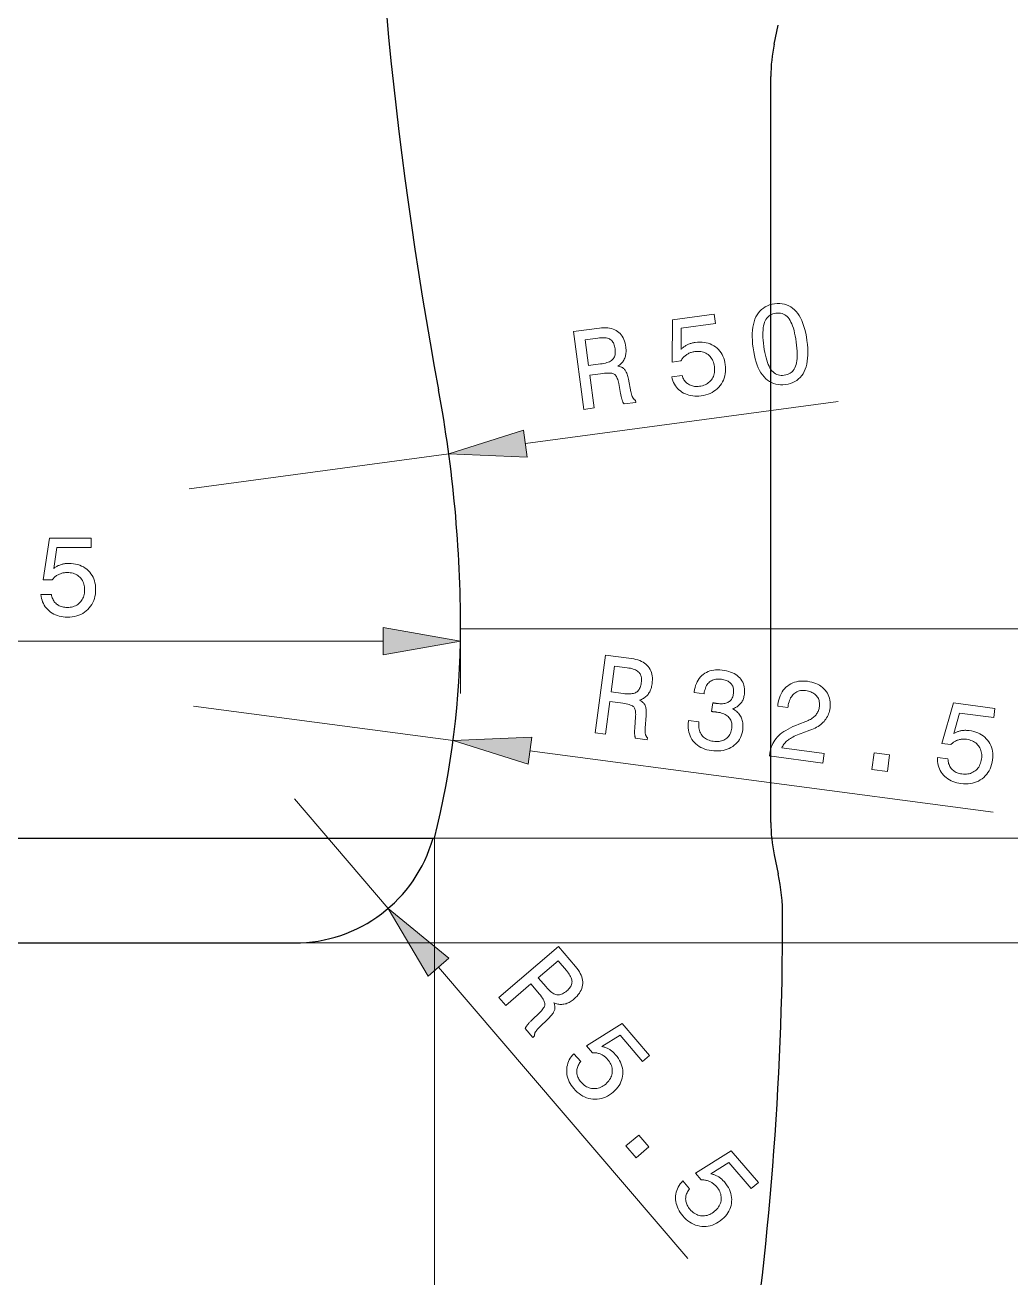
# Model space of a CAD drawing. Extents: x 0 to 297, y 0 to 543.
# Drawn here: x 159.46 to 197.11, y 118.04 to 165.89 of the extents above; entities that cross this region are included whole.
import ezdxf

# ---------------------------------------------------------------- set-up
doc = ezdxf.new("R2010")
doc.units = 0

msp = doc.modelspace()

# ---------------------------------------------------------------- linework, layer by layer
at = {"color": 7, "lineweight": 30, "ltscale": 0.01875}
for p, q in [((188.065, 165.16), (188.219, 165.895)), ((188.065, 134.204), (188.219, 133.47))]:
    msp.add_line(p, q, dxfattribs=at)
at = {"color": 7, "lineweight": 30}
for p, q in [((187.938, 135.432), (187.938, 163.932)), ((133.588, 134.832), (175.088, 134.832)), ((133.638, 134.832), (175.038, 134.832)), ((138.93, 130.832), (169.747, 130.832))]:
    msp.add_line(p, q, dxfattribs=at)
at = {"color": 7, "lineweight": 13, "ltscale": 0.301139}
msp.add_line((178.568, 149.906), (190.506, 151.515), dxfattribs=at)
at = {"color": 7, "lineweight": 13, "ltscale": 0.25}
for p, q in [((165.73, 148.175), (175.64, 149.511)), ((165.893, 139.878), (175.807, 138.565))]:
    msp.add_line(p, q, dxfattribs=at)
at = {"color": 7, "lineweight": 13, "ltscale": 0.061712}
msp.add_line((176.088, 142.832), (176.088, 140.364), dxfattribs=at)
at = {"color": 7, "lineweight": 13}
for p, q in [((176.088, 142.832), (209.872, 142.832)), ((176.088, 142.832), (209.872, 142.832)), ((135.543, 142.364), (173.134, 142.364)), ((175.038, 134.832), (209.872, 134.832)), ((175.038, 134.832), (220.505, 134.832)), ((175.038, 134.832), (220.505, 134.832)), ((175.088, 134.832), (175.088, 91.437)), ((169.747, 130.832), (220.505, 130.832))]:
    msp.add_line(p, q, dxfattribs=at)
at = {"color": 7, "lineweight": 13, "ltscale": 0.446069}
msp.add_line((178.736, 138.177), (196.424, 135.834), dxfattribs=at)
at = {"color": 7, "lineweight": 13, "ltscale": 0.1375}
msp.add_line((169.747, 136.332), (173.322, 132.153), dxfattribs=at)
at = {"color": 7, "lineweight": 13, "ltscale": 0.366084}
msp.add_line((175.243, 129.908), (184.763, 118.782), dxfattribs=at)
at = {"color": 7, "lineweight": 13}
for points in [[(187.26, 153.563), (187.243, 153.711), (187.232, 153.852), (187.227, 153.986), (187.228, 154.114), (187.236, 154.236), (187.25, 154.351), (187.27, 154.46), (187.297, 154.562), (187.329, 154.657), (187.368, 154.747), (187.413, 154.829), (187.464, 154.904), (187.521, 154.972), (187.583, 155.032), (187.652, 155.085), (187.726, 155.132), (187.806, 155.17), (187.892, 155.202), (187.984, 155.227), (188.082, 155.244), (188.182, 155.253), (188.277, 155.254), (188.369, 155.247), (188.457, 155.231), (188.541, 155.206), (188.621, 155.173), (188.697, 155.132), (188.77, 155.082), (188.838, 155.023), (188.903, 154.956), (188.963, 154.881), (189.019, 154.798), (189.071, 154.707), (189.119, 154.607), (189.163, 154.5), (189.202, 154.384), (189.237, 154.26), (189.268, 154.128), (189.295, 153.988), (189.318, 153.84), (189.335, 153.692), (189.346, 153.55), (189.351, 153.415), (189.35, 153.287), (189.343, 153.166), (189.329, 153.051), (189.309, 152.943), (189.283, 152.841), (189.251, 152.746), (189.212, 152.658), (189.168, 152.577), (189.117, 152.503), (189.061, 152.436), (188.998, 152.376), (188.93, 152.323), (188.855, 152.278), (188.775, 152.239), (188.688, 152.208), (188.595, 152.183), (188.497, 152.166), (188.398, 152.157), (188.303, 152.156), (188.212, 152.163), (188.124, 152.18), (188.04, 152.204), (187.96, 152.237), (187.884, 152.278), (187.811, 152.328), (187.743, 152.387), (187.677, 152.453), (187.616, 152.529), (187.56, 152.612), (187.507, 152.703), (187.459, 152.801), (187.415, 152.908), (187.376, 153.023), (187.34, 153.146), (187.309, 153.277), (187.282, 153.416)], [(184.152, 152.457), (184.549, 152.51), (184.564, 152.466), (184.58, 152.424), (184.599, 152.385), (184.62, 152.348), (184.643, 152.313), (184.668, 152.28), (184.696, 152.25), (184.725, 152.222), (184.757, 152.197), (184.791, 152.174), (184.827, 152.154), (184.864, 152.136), (184.903, 152.121), (184.943, 152.109), (184.984, 152.1), (185.027, 152.094), (185.071, 152.091), (185.116, 152.09), (185.163, 152.092), (185.211, 152.098), (185.269, 152.107), (185.325, 152.12), (185.378, 152.137), (185.427, 152.156), (185.474, 152.179), (185.519, 152.206), (185.56, 152.235), (185.598, 152.268), (185.634, 152.305), (185.667, 152.344), (185.697, 152.386), (185.722, 152.43), (185.744, 152.476), (185.761, 152.524), (185.775, 152.573), (185.785, 152.624), (185.791, 152.677), (185.792, 152.732), (185.79, 152.789), (185.784, 152.847), (185.775, 152.906), (185.761, 152.962), (185.745, 153.016), (185.726, 153.066), (185.703, 153.113), (185.677, 153.158), (185.647, 153.199), (185.615, 153.237), (185.579, 153.273), (185.54, 153.306), (185.498, 153.335), (185.454, 153.36), (185.408, 153.381), (185.361, 153.398), (185.311, 153.412), (185.259, 153.421), (185.206, 153.427), (185.15, 153.429), (185.092, 153.426), (185.033, 153.42), (184.998, 153.415), (184.965, 153.408), (184.932, 153.4), (184.9, 153.391), (184.869, 153.381), (184.839, 153.369), (184.809, 153.356), (184.781, 153.341), (184.753, 153.326), (184.726, 153.309), (184.699, 153.29), (184.674, 153.271), (184.649, 153.25), (184.626, 153.228), (184.603, 153.205), (184.581, 153.18), (184.56, 153.155), (184.541, 153.128), (184.522, 153.1), (184.503, 153.07), (184.163, 153.024), (184.185, 154.631), (185.772, 154.845), (185.82, 154.494), (184.518, 154.319), (184.507, 153.502), (184.526, 153.524), (184.546, 153.544), (184.567, 153.564), (184.589, 153.583), (184.612, 153.601), (184.636, 153.618), (184.66, 153.635), (184.686, 153.65), (184.712, 153.665), (184.739, 153.679), (184.767, 153.693), (184.796, 153.705), (184.825, 153.717), (184.855, 153.727), (184.886, 153.737), (184.917, 153.745), (184.949, 153.753), (184.982, 153.76), (185.015, 153.766), (185.049, 153.771), (185.139, 153.781), (185.227, 153.784), (185.311, 153.782), (185.393, 153.773), (185.471, 153.759), (185.547, 153.739), (185.62, 153.713), (185.69, 153.681), (185.758, 153.643), (185.822, 153.599), (185.883, 153.55), (185.938, 153.497), (185.989, 153.44), (186.034, 153.379), (186.074, 153.313), (186.109, 153.244), (186.139, 153.17), (186.163, 153.092), (186.183, 153.01), (186.197, 152.924), (186.207, 152.832), (186.21, 152.742), (186.206, 152.656), (186.197, 152.572), (186.18, 152.49), (186.158, 152.412), (186.129, 152.336), (186.094, 152.263), (186.052, 152.193), (186.004, 152.126), (185.95, 152.062), (185.893, 152.004), (185.83, 151.952), (185.764, 151.904), (185.693, 151.862), (185.618, 151.825), (185.538, 151.794), (185.454, 151.768), (185.366, 151.747), (185.273, 151.732), (185.19, 151.723), (185.11, 151.719), (185.031, 151.721), (184.955, 151.727), (184.881, 151.739), (184.809, 151.756), (184.74, 151.778), (184.672, 151.805), (184.607, 151.837), (184.544, 151.875), (184.485, 151.917), (184.43, 151.962), (184.379, 152.011), (184.333, 152.064), (184.292, 152.12), (184.255, 152.18), (184.222, 152.244), (184.195, 152.311), (184.171, 152.382)], [(187.669, 153.618), (187.687, 153.499), (187.707, 153.386), (187.729, 153.281), (187.753, 153.183), (187.779, 153.091), (187.807, 153.007), (187.837, 152.929), (187.87, 152.859), (187.904, 152.795), (187.941, 152.739), (187.98, 152.689), (188.022, 152.645), (188.066, 152.608), (188.113, 152.576), (188.163, 152.551), (188.215, 152.532), (188.27, 152.519), (188.327, 152.512), (188.387, 152.512), (188.45, 152.517), (188.512, 152.528), (188.57, 152.545), (188.624, 152.566), (188.673, 152.593), (188.718, 152.625), (188.759, 152.662), (188.796, 152.705), (188.828, 152.752), (188.857, 152.805), (188.881, 152.862), (188.901, 152.926), (188.917, 152.996), (188.929, 153.072), (188.937, 153.155), (188.942, 153.244), (188.942, 153.339), (188.939, 153.441), (188.932, 153.549), (188.921, 153.664), (188.906, 153.785), (188.889, 153.906), (188.869, 154.019), (188.847, 154.126), (188.823, 154.225), (188.797, 154.317), (188.769, 154.402), (188.739, 154.48), (188.707, 154.55), (188.673, 154.614), (188.637, 154.67), (188.599, 154.719), (188.557, 154.762), (188.514, 154.799), (188.467, 154.831), (188.418, 154.855), (188.366, 154.874), (188.311, 154.887), (188.253, 154.894), (188.193, 154.894), (188.13, 154.889), (188.068, 154.877), (188.01, 154.861), (187.957, 154.839), (187.907, 154.812), (187.862, 154.78), (187.821, 154.742), (187.784, 154.7), (187.751, 154.652), (187.723, 154.598), (187.698, 154.54), (187.678, 154.476), (187.661, 154.405), (187.649, 154.329), (187.64, 154.246), (187.635, 154.157), (187.634, 154.061), (187.637, 153.96), (187.644, 153.852), (187.655, 153.738)], [(180.796, 151.215), (180.396, 154.184), (181.388, 154.318), (181.474, 154.327), (181.557, 154.332), (181.635, 154.332), (181.71, 154.326), (181.782, 154.316), (181.85, 154.301), (181.914, 154.281), (181.975, 154.256), (182.032, 154.227), (182.086, 154.192), (182.136, 154.153), (182.181, 154.109), (182.223, 154.06), (182.261, 154.007), (182.294, 153.95), (182.324, 153.887), (182.349, 153.821), (182.37, 153.749), (182.388, 153.673), (182.401, 153.593), (182.406, 153.545), (182.41, 153.498), (182.411, 153.452), (182.41, 153.407), (182.406, 153.364), (182.401, 153.322), (182.393, 153.281), (182.383, 153.241), (182.371, 153.203), (182.357, 153.166), (182.341, 153.13), (182.322, 153.095), (182.302, 153.062), (182.279, 153.03), (182.254, 153), (182.227, 152.971), (182.198, 152.943), (182.167, 152.916), (182.134, 152.891), (182.099, 152.867), (182.132, 152.861), (182.163, 152.853), (182.193, 152.844), (182.221, 152.833), (182.247, 152.821), (182.272, 152.808), (182.295, 152.793), (182.316, 152.776), (182.336, 152.758), (182.354, 152.739), (182.371, 152.717), (182.387, 152.692), (182.403, 152.663), (182.418, 152.631), (182.432, 152.596), (182.446, 152.556), (182.46, 152.514), (182.472, 152.468), (182.484, 152.418), (182.496, 152.366), (182.592, 151.887), (182.599, 151.857), (182.605, 151.828), (182.612, 151.802), (182.619, 151.777), (182.626, 151.753), (182.633, 151.732), (182.64, 151.712), (182.648, 151.694), (182.655, 151.677), (182.663, 151.663), (182.671, 151.649), (182.68, 151.637), (182.689, 151.625), (182.699, 151.614), (182.709, 151.604), (182.72, 151.594), (182.732, 151.585), (182.744, 151.578), (182.757, 151.571), (182.77, 151.564), (182.781, 151.483), (182.332, 151.422), (182.325, 151.432), (182.318, 151.442), (182.311, 151.453), (182.304, 151.466), (182.297, 151.479), (182.29, 151.493), (182.284, 151.508), (182.277, 151.525), (182.271, 151.542), (182.264, 151.56), (182.258, 151.579), (182.251, 151.6), (182.245, 151.622), (182.239, 151.646), (182.232, 151.671), (182.226, 151.697), (182.219, 151.724), (182.213, 151.753), (182.206, 151.783), (182.2, 151.815), (182.127, 152.197), (182.116, 152.252), (182.103, 152.303), (182.089, 152.35), (182.073, 152.393), (182.057, 152.431), (182.039, 152.465), (182.02, 152.495), (182.001, 152.521), (181.979, 152.542), (181.957, 152.559), (181.931, 152.572), (181.9, 152.583), (181.862, 152.592), (181.818, 152.597), (181.769, 152.6), (181.713, 152.601), (181.652, 152.599), (181.584, 152.594), (181.511, 152.587), (181.431, 152.577), (181.024, 152.522), (181.193, 151.269)], [(181.326, 153.94), (180.842, 153.874), (180.975, 152.886), (181.433, 152.948), (181.5, 152.958), (181.563, 152.97), (181.622, 152.984), (181.675, 152.999), (181.725, 153.016), (181.77, 153.035), (181.81, 153.056), (181.846, 153.078), (181.877, 153.102), (181.904, 153.128), (181.927, 153.156), (181.946, 153.187), (181.963, 153.22), (181.976, 153.256), (181.987, 153.295), (181.994, 153.337), (181.998, 153.381), (181.998, 153.427), (181.996, 153.477), (181.99, 153.529), (181.982, 153.58), (181.971, 153.628), (181.959, 153.672), (181.943, 153.713), (181.926, 153.75), (181.906, 153.785), (181.884, 153.815), (181.859, 153.843), (181.833, 153.867), (181.804, 153.888), (181.772, 153.906), (181.736, 153.921), (181.697, 153.933), (181.655, 153.942), (181.609, 153.949), (181.559, 153.952), (181.506, 153.953), (181.45, 153.952), (181.39, 153.947)], [(178.498, 150.422), (175.64, 149.511), (178.638, 149.39)], [(160.064, 144.146), (160.464, 144.146), (160.473, 144.1), (160.483, 144.056), (160.497, 144.015), (160.513, 143.975), (160.531, 143.937), (160.552, 143.902), (160.575, 143.868), (160.6, 143.837), (160.629, 143.807), (160.659, 143.78), (160.692, 143.755), (160.726, 143.733), (160.763, 143.713), (160.801, 143.696), (160.84, 143.681), (160.882, 143.669), (160.925, 143.66), (160.97, 143.654), (161.017, 143.65), (161.065, 143.648), (161.124, 143.65), (161.181, 143.656), (161.235, 143.665), (161.287, 143.678), (161.337, 143.694), (161.384, 143.714), (161.429, 143.738), (161.472, 143.766), (161.512, 143.797), (161.55, 143.832), (161.585, 143.87), (161.616, 143.91), (161.643, 143.952), (161.667, 143.997), (161.688, 144.044), (161.704, 144.094), (161.717, 144.145), (161.726, 144.199), (161.732, 144.256), (161.733, 144.315), (161.732, 144.374), (161.726, 144.432), (161.717, 144.487), (161.704, 144.539), (161.688, 144.589), (161.668, 144.637), (161.645, 144.682), (161.617, 144.724), (161.586, 144.764), (161.552, 144.802), (161.515, 144.836), (161.475, 144.867), (161.432, 144.894), (161.387, 144.918), (161.34, 144.938), (161.29, 144.954), (161.237, 144.967), (161.182, 144.976), (161.125, 144.981), (161.065, 144.983), (161.03, 144.982), (160.996, 144.98), (160.963, 144.977), (160.93, 144.972), (160.898, 144.965), (160.866, 144.958), (160.835, 144.949), (160.805, 144.938), (160.775, 144.926), (160.746, 144.913), (160.717, 144.899), (160.689, 144.883), (160.662, 144.865), (160.636, 144.847), (160.61, 144.827), (160.586, 144.805), (160.562, 144.783), (160.538, 144.759), (160.516, 144.733), (160.494, 144.707), (160.15, 144.707), (160.386, 146.296), (161.988, 146.296), (161.988, 145.942), (160.675, 145.942), (160.555, 145.135), (160.577, 145.153), (160.599, 145.171), (160.623, 145.187), (160.647, 145.203), (160.672, 145.218), (160.698, 145.232), (160.724, 145.245), (160.752, 145.257), (160.78, 145.269), (160.809, 145.279), (160.838, 145.288), (160.869, 145.297), (160.899, 145.304), (160.93, 145.311), (160.962, 145.316), (160.994, 145.321), (161.027, 145.324), (161.06, 145.327), (161.094, 145.328), (161.128, 145.329), (161.219, 145.326), (161.306, 145.318), (161.389, 145.304), (161.469, 145.285), (161.545, 145.26), (161.617, 145.23), (161.686, 145.194), (161.752, 145.153), (161.813, 145.107), (161.871, 145.055), (161.925, 144.998), (161.973, 144.938), (162.015, 144.875), (162.052, 144.808), (162.083, 144.738), (162.108, 144.664), (162.128, 144.587), (162.142, 144.507), (162.15, 144.423), (162.153, 144.336), (162.15, 144.243), (162.141, 144.154), (162.126, 144.068), (162.105, 143.986), (162.078, 143.908), (162.045, 143.833), (162.007, 143.762), (161.962, 143.695), (161.911, 143.631), (161.855, 143.57), (161.793, 143.515), (161.728, 143.465), (161.659, 143.421), (161.587, 143.383), (161.511, 143.351), (161.432, 143.324), (161.349, 143.304), (161.262, 143.289), (161.172, 143.28), (161.078, 143.277), (160.994, 143.28), (160.914, 143.287), (160.836, 143.299), (160.762, 143.316), (160.69, 143.337), (160.621, 143.363), (160.555, 143.395), (160.492, 143.43), (160.432, 143.471), (160.375, 143.517), (160.321, 143.566), (160.273, 143.618), (160.229, 143.674), (160.191, 143.732), (160.157, 143.794), (160.129, 143.858), (160.105, 143.925), (160.086, 143.996), (160.072, 144.069)], [(173.134, 141.843), (176.088, 142.364), (173.134, 142.885)], [(181.229, 138.855), (181.623, 141.825), (182.615, 141.694), (182.701, 141.68), (182.781, 141.663), (182.857, 141.642), (182.928, 141.617), (182.995, 141.588), (183.056, 141.556), (183.113, 141.52), (183.165, 141.48), (183.213, 141.436), (183.255, 141.389), (183.293, 141.338), (183.326, 141.283), (183.353, 141.226), (183.375, 141.165), (183.393, 141.1), (183.405, 141.033), (183.412, 140.962), (183.414, 140.887), (183.41, 140.809), (183.402, 140.728), (183.395, 140.68), (183.385, 140.634), (183.374, 140.59), (183.362, 140.547), (183.347, 140.506), (183.331, 140.467), (183.313, 140.429), (183.293, 140.394), (183.271, 140.36), (183.248, 140.328), (183.223, 140.297), (183.196, 140.269), (183.167, 140.242), (183.137, 140.217), (183.105, 140.194), (183.071, 140.173), (183.036, 140.154), (182.999, 140.137), (182.96, 140.121), (182.92, 140.107), (182.95, 140.093), (182.978, 140.077), (183.005, 140.06), (183.029, 140.042), (183.051, 140.024), (183.072, 140.004), (183.09, 139.984), (183.106, 139.962), (183.12, 139.94), (183.133, 139.916), (183.143, 139.891), (183.152, 139.862), (183.16, 139.831), (183.166, 139.796), (183.171, 139.758), (183.174, 139.716), (183.176, 139.672), (183.176, 139.624), (183.174, 139.573), (183.172, 139.519), (183.139, 139.032), (183.137, 139.001), (183.136, 138.972), (183.135, 138.944), (183.135, 138.918), (183.136, 138.894), (183.137, 138.871), (183.139, 138.85), (183.142, 138.831), (183.145, 138.813), (183.148, 138.797), (183.153, 138.782), (183.158, 138.767), (183.163, 138.753), (183.17, 138.74), (183.177, 138.728), (183.185, 138.716), (183.194, 138.704), (183.204, 138.694), (183.214, 138.683), (183.225, 138.674), (183.215, 138.592), (182.765, 138.652), (182.761, 138.663), (182.757, 138.675), (182.753, 138.687), (182.75, 138.701), (182.747, 138.716), (182.744, 138.731), (182.742, 138.748), (182.74, 138.765), (182.738, 138.783), (182.736, 138.803), (182.735, 138.823), (182.735, 138.845), (182.734, 138.868), (182.734, 138.892), (182.735, 138.918), (182.735, 138.945), (182.736, 138.973), (182.738, 139.002), (182.739, 139.033), (182.741, 139.066), (182.771, 139.453), (182.775, 139.509), (182.776, 139.562), (182.774, 139.611), (182.771, 139.656), (182.765, 139.698), (182.757, 139.735), (182.747, 139.769), (182.734, 139.799), (182.719, 139.825), (182.702, 139.847), (182.681, 139.867), (182.653, 139.886), (182.619, 139.904), (182.578, 139.921), (182.531, 139.937), (182.478, 139.952), (182.418, 139.966), (182.352, 139.979), (182.279, 139.991), (182.2, 140.003), (181.792, 140.057), (181.626, 138.803)], [(182.456, 141.345), (181.972, 141.409), (181.841, 140.42), (182.298, 140.36), (182.366, 140.352), (182.43, 140.347), (182.49, 140.345), (182.546, 140.346), (182.598, 140.349), (182.647, 140.356), (182.691, 140.365), (182.731, 140.377), (182.768, 140.392), (182.8, 140.41), (182.83, 140.431), (182.857, 140.456), (182.882, 140.484), (182.904, 140.515), (182.924, 140.55), (182.942, 140.588), (182.957, 140.629), (182.97, 140.674), (182.981, 140.723), (182.989, 140.774), (182.994, 140.826), (182.997, 140.875), (182.996, 140.921), (182.992, 140.964), (182.985, 141.005), (182.975, 141.043), (182.962, 141.079), (182.945, 141.112), (182.926, 141.142), (182.903, 141.17), (182.877, 141.195), (182.847, 141.219), (182.812, 141.241), (182.774, 141.261), (182.731, 141.279), (182.684, 141.296), (182.634, 141.311), (182.579, 141.324), (182.52, 141.335)], [(184.796, 139.332), (185.191, 139.279), (185.185, 139.218), (185.184, 139.158), (185.185, 139.101), (185.191, 139.047), (185.2, 138.995), (185.213, 138.945), (185.229, 138.898), (185.248, 138.853), (185.272, 138.811), (185.299, 138.77), (185.329, 138.733), (185.362, 138.699), (185.399, 138.668), (185.438, 138.64), (185.481, 138.615), (185.527, 138.593), (185.576, 138.574), (185.627, 138.558), (185.683, 138.546), (185.741, 138.536), (185.798, 138.53), (185.854, 138.528), (185.907, 138.529), (185.958, 138.533), (186.008, 138.541), (186.055, 138.552), (186.1, 138.567), (186.143, 138.585), (186.184, 138.607), (186.222, 138.632), (186.259, 138.66), (186.292, 138.691), (186.322, 138.725), (186.349, 138.762), (186.373, 138.801), (186.394, 138.844), (186.412, 138.889), (186.427, 138.936), (186.439, 138.987), (186.448, 139.04), (186.452, 139.089), (186.454, 139.136), (186.451, 139.182), (186.445, 139.225), (186.435, 139.267), (186.422, 139.307), (186.405, 139.346), (186.385, 139.382), (186.361, 139.417), (186.333, 139.45), (186.302, 139.481), (186.268, 139.51), (186.23, 139.536), (186.19, 139.559), (186.147, 139.581), (186.1, 139.6), (186.051, 139.616), (185.998, 139.63), (185.943, 139.642), (185.884, 139.651), (185.876, 139.652), (185.867, 139.653), (185.859, 139.654), (185.85, 139.655), (185.841, 139.656), (185.832, 139.657), (185.823, 139.658), (185.814, 139.659), (185.805, 139.66), (185.796, 139.66), (185.787, 139.661), (185.776, 139.662), (185.766, 139.663), (185.754, 139.664), (185.742, 139.665), (185.73, 139.666), (185.717, 139.667), (185.703, 139.668), (185.689, 139.669), (185.674, 139.67), (185.719, 140.007), (185.728, 140.005), (185.737, 140.004), (185.746, 140.002), (185.755, 140), (185.763, 139.999), (185.772, 139.997), (185.781, 139.996), (185.789, 139.995), (185.798, 139.993), (185.806, 139.992), (185.814, 139.991), (185.822, 139.989), (185.83, 139.988), (185.838, 139.987), (185.846, 139.986), (185.854, 139.985), (185.861, 139.984), (185.869, 139.983), (185.876, 139.982), (185.883, 139.981), (185.94, 139.974), (185.993, 139.971), (186.044, 139.97), (186.092, 139.972), (186.138, 139.976), (186.181, 139.983), (186.221, 139.993), (186.259, 140.005), (186.294, 140.02), (186.326, 140.038), (186.355, 140.058), (186.382, 140.082), (186.407, 140.108), (186.429, 140.137), (186.449, 140.168), (186.466, 140.202), (186.481, 140.24), (186.493, 140.279), (186.503, 140.322), (186.511, 140.368), (186.515, 140.412), (186.517, 140.454), (186.515, 140.495), (186.511, 140.534), (186.503, 140.572), (186.493, 140.607), (186.48, 140.641), (186.463, 140.673), (186.444, 140.704), (186.422, 140.732), (186.397, 140.759), (186.369, 140.784), (186.339, 140.806), (186.305, 140.827), (186.27, 140.845), (186.231, 140.861), (186.19, 140.875), (186.146, 140.887), (186.1, 140.897), (186.05, 140.905), (185.995, 140.911), (185.941, 140.913), (185.89, 140.911), (185.841, 140.906), (185.795, 140.898), (185.751, 140.886), (185.709, 140.87), (185.669, 140.851), (185.632, 140.828), (185.597, 140.801), (185.565, 140.771), (185.535, 140.738), (185.508, 140.701), (185.483, 140.661), (185.461, 140.617), (185.441, 140.57), (185.424, 140.52), (185.409, 140.466), (185.397, 140.409), (185.387, 140.348), (185.007, 140.399), (185.011, 140.428), (185.025, 140.513), (185.043, 140.594), (185.066, 140.671), (185.094, 140.744), (185.126, 140.812), (185.163, 140.876), (185.205, 140.936), (185.251, 140.992), (185.302, 141.043), (185.357, 141.09), (185.416, 141.133), (185.478, 141.169), (185.543, 141.2), (185.61, 141.226), (185.681, 141.245), (185.754, 141.259), (185.83, 141.268), (185.909, 141.27), (185.991, 141.267), (186.076, 141.259), (186.165, 141.245), (186.249, 141.227), (186.328, 141.206), (186.403, 141.181), (186.473, 141.152), (186.539, 141.12), (186.6, 141.084), (186.656, 141.045), (186.707, 141.001), (186.754, 140.954), (186.796, 140.904), (186.833, 140.851), (186.863, 140.796), (186.889, 140.737), (186.909, 140.676), (186.923, 140.613), (186.933, 140.546), (186.936, 140.478), (186.934, 140.406), (186.927, 140.332), (186.92, 140.289), (186.912, 140.248), (186.902, 140.209), (186.89, 140.171), (186.877, 140.135), (186.862, 140.1), (186.845, 140.067), (186.826, 140.035), (186.805, 140.005), (186.783, 139.976), (186.759, 139.949), (186.734, 139.924), (186.707, 139.9), (186.678, 139.878), (186.648, 139.858), (186.616, 139.839), (186.582, 139.822), (186.547, 139.807), (186.51, 139.793), (186.471, 139.782), (186.516, 139.757), (186.558, 139.73), (186.597, 139.702), (186.634, 139.673), (186.668, 139.641), (186.699, 139.608), (186.728, 139.574), (186.755, 139.537), (186.779, 139.499), (186.8, 139.459), (186.818, 139.418), (186.834, 139.376), (186.847, 139.332), (186.858, 139.286), (186.866, 139.24), (186.871, 139.192), (186.873, 139.142), (186.873, 139.091), (186.869, 139.039), (186.864, 138.985), (186.85, 138.902), (186.83, 138.822), (186.805, 138.747), (186.775, 138.676), (186.739, 138.609), (186.698, 138.546), (186.652, 138.487), (186.6, 138.433), (186.543, 138.383), (186.48, 138.336), (186.413, 138.295), (186.343, 138.26), (186.27, 138.23), (186.193, 138.206), (186.114, 138.187), (186.031, 138.174), (185.945, 138.167), (185.856, 138.166), (185.764, 138.17), (185.668, 138.18), (185.578, 138.195), (185.493, 138.214), (185.412, 138.239), (185.336, 138.268), (185.264, 138.302), (185.196, 138.342), (185.133, 138.386), (185.074, 138.434), (185.02, 138.488), (184.97, 138.547), (184.926, 138.61), (184.887, 138.675), (184.854, 138.743), (184.827, 138.815), (184.807, 138.889), (184.792, 138.966), (184.783, 139.046), (184.78, 139.128), (184.783, 139.214), (184.792, 139.302)], [(187.878, 137.975), (187.88, 137.987), (187.893, 138.074), (187.911, 138.157), (187.932, 138.236), (187.956, 138.312), (187.985, 138.385), (188.017, 138.454), (188.052, 138.52), (188.092, 138.583), (188.135, 138.641), (188.182, 138.697), (188.234, 138.75), (188.293, 138.802), (188.358, 138.854), (188.43, 138.904), (188.509, 138.953), (188.594, 139.002), (188.685, 139.049), (188.783, 139.095), (188.888, 139.141), (189, 139.185), (189.271, 139.29), (189.318, 139.309), (189.364, 139.329), (189.407, 139.35), (189.447, 139.372), (189.485, 139.394), (189.521, 139.418), (189.554, 139.443), (189.585, 139.468), (189.614, 139.495), (189.64, 139.522), (189.664, 139.551), (189.686, 139.581), (189.706, 139.612), (189.724, 139.645), (189.74, 139.679), (189.755, 139.714), (189.767, 139.751), (189.777, 139.789), (189.786, 139.828), (189.792, 139.869), (189.797, 139.916), (189.798, 139.961), (189.795, 140.005), (189.789, 140.047), (189.78, 140.088), (189.767, 140.128), (189.751, 140.166), (189.731, 140.203), (189.707, 140.238), (189.681, 140.272), (189.651, 140.304), (189.618, 140.333), (189.583, 140.36), (189.546, 140.384), (189.506, 140.406), (189.463, 140.425), (189.418, 140.441), (189.37, 140.455), (189.319, 140.466), (189.266, 140.475), (189.213, 140.48), (189.162, 140.481), (189.112, 140.478), (189.065, 140.471), (189.019, 140.461), (188.975, 140.446), (188.933, 140.427), (188.892, 140.404), (188.853, 140.378), (188.817, 140.347), (188.782, 140.313), (188.75, 140.275), (188.721, 140.235), (188.694, 140.191), (188.671, 140.144), (188.65, 140.094), (188.632, 140.041), (188.616, 139.984), (188.604, 139.925), (188.594, 139.862), (188.589, 139.826), (188.2, 139.878), (188.208, 139.939), (188.223, 140.03), (188.243, 140.117), (188.268, 140.2), (188.297, 140.278), (188.331, 140.351), (188.37, 140.42), (188.414, 140.484), (188.463, 140.543), (188.516, 140.598), (188.575, 140.648), (188.637, 140.693), (188.702, 140.732), (188.771, 140.765), (188.842, 140.792), (188.917, 140.813), (188.995, 140.827), (189.075, 140.836), (189.159, 140.839), (189.246, 140.836), (189.336, 140.827), (189.422, 140.813), (189.504, 140.795), (189.582, 140.772), (189.655, 140.745), (189.725, 140.713), (189.791, 140.677), (189.852, 140.637), (189.91, 140.592), (189.964, 140.542), (190.013, 140.488), (190.058, 140.431), (190.097, 140.372), (190.13, 140.31), (190.157, 140.245), (190.179, 140.179), (190.195, 140.11), (190.204, 140.039), (190.208, 139.965), (190.207, 139.889), (190.199, 139.811), (190.189, 139.751), (190.177, 139.692), (190.161, 139.635), (190.143, 139.581), (190.121, 139.528), (190.097, 139.477), (190.069, 139.429), (190.039, 139.382), (190.005, 139.337), (189.969, 139.294), (189.929, 139.253), (189.887, 139.213), (189.841, 139.175), (189.792, 139.139), (189.74, 139.105), (189.684, 139.072), (189.626, 139.041), (189.564, 139.012), (189.499, 138.984), (189.431, 138.958), (189.163, 138.864), (189.089, 138.836), (189.019, 138.808), (188.953, 138.781), (188.891, 138.754), (188.833, 138.727), (188.779, 138.7), (188.73, 138.674), (188.684, 138.647), (188.643, 138.621), (188.606, 138.595), (188.572, 138.569), (188.539, 138.541), (188.509, 138.513), (188.481, 138.483), (188.455, 138.453), (188.431, 138.421), (188.409, 138.389), (188.389, 138.356), (188.371, 138.321), (188.355, 138.286), (189.969, 138.072), (189.92, 137.704)], [(194.305, 137.912), (194.702, 137.86), (194.704, 137.813), (194.71, 137.769), (194.717, 137.726), (194.728, 137.684), (194.741, 137.644), (194.757, 137.607), (194.775, 137.57), (194.797, 137.536), (194.821, 137.503), (194.847, 137.472), (194.877, 137.443), (194.908, 137.416), (194.941, 137.391), (194.977, 137.37), (195.014, 137.35), (195.053, 137.333), (195.095, 137.318), (195.139, 137.305), (195.185, 137.295), (195.232, 137.288), (195.291, 137.282), (195.348, 137.28), (195.403, 137.282), (195.457, 137.288), (195.508, 137.298), (195.558, 137.311), (195.605, 137.329), (195.651, 137.351), (195.695, 137.376), (195.737, 137.406), (195.777, 137.439), (195.813, 137.475), (195.846, 137.513), (195.875, 137.554), (195.902, 137.598), (195.924, 137.645), (195.944, 137.695), (195.96, 137.747), (195.973, 137.802), (195.982, 137.86), (195.989, 137.92), (195.991, 137.978), (195.989, 138.033), (195.983, 138.087), (195.974, 138.139), (195.96, 138.188), (195.943, 138.236), (195.921, 138.282), (195.896, 138.325), (195.867, 138.367), (195.834, 138.406), (195.798, 138.442), (195.76, 138.474), (195.718, 138.504), (195.674, 138.53), (195.627, 138.552), (195.576, 138.572), (195.523, 138.588), (195.467, 138.601), (195.408, 138.611), (195.373, 138.615), (195.339, 138.617), (195.306, 138.618), (195.272, 138.617), (195.24, 138.615), (195.207, 138.612), (195.175, 138.607), (195.144, 138.601), (195.113, 138.593), (195.082, 138.584), (195.052, 138.573), (195.022, 138.561), (194.993, 138.547), (194.965, 138.532), (194.937, 138.516), (194.909, 138.498), (194.882, 138.479), (194.856, 138.458), (194.83, 138.436), (194.805, 138.412), (194.464, 138.457), (194.907, 140.002), (196.496, 139.792), (196.449, 139.44), (195.147, 139.613), (194.922, 138.828), (194.946, 138.844), (194.971, 138.858), (194.996, 138.872), (195.022, 138.884), (195.049, 138.896), (195.076, 138.906), (195.105, 138.916), (195.133, 138.924), (195.163, 138.932), (195.193, 138.938), (195.223, 138.943), (195.254, 138.948), (195.285, 138.951), (195.317, 138.953), (195.349, 138.955), (195.382, 138.955), (195.415, 138.954), (195.448, 138.952), (195.482, 138.949), (195.516, 138.945), (195.605, 138.931), (195.69, 138.911), (195.771, 138.886), (195.848, 138.857), (195.92, 138.823), (195.988, 138.783), (196.051, 138.739), (196.111, 138.689), (196.166, 138.635), (196.217, 138.576), (196.262, 138.513), (196.302, 138.447), (196.335, 138.379), (196.363, 138.308), (196.384, 138.234), (196.4, 138.158), (196.409, 138.079), (196.412, 137.997), (196.41, 137.913), (196.401, 137.826), (196.386, 137.735), (196.365, 137.648), (196.339, 137.565), (196.308, 137.486), (196.271, 137.412), (196.229, 137.343), (196.181, 137.277), (196.128, 137.216), (196.069, 137.159), (196.005, 137.107), (195.937, 137.06), (195.866, 137.019), (195.792, 136.984), (195.715, 136.956), (195.636, 136.934), (195.553, 136.918), (195.468, 136.909), (195.38, 136.906), (195.29, 136.909), (195.196, 136.918), (195.114, 136.932), (195.035, 136.949), (194.96, 136.971), (194.888, 136.998), (194.82, 137.028), (194.755, 137.064), (194.694, 137.103), (194.636, 137.147), (194.582, 137.195), (194.531, 137.248), (194.484, 137.304), (194.443, 137.362), (194.407, 137.423), (194.377, 137.486), (194.352, 137.551), (194.332, 137.619), (194.317, 137.689), (194.308, 137.761), (194.304, 137.835)], [(178.804, 138.693), (175.807, 138.565), (178.667, 137.66)], [(191.797, 137.456), (191.881, 138.093), (192.473, 138.015), (192.388, 137.377)], [(175.639, 130.247), (173.322, 132.153), (174.847, 129.57)], [(177.552, 128.748), (179.828, 130.696), (180.479, 129.935), (180.534, 129.868), (180.583, 129.801), (180.625, 129.734), (180.661, 129.668), (180.692, 129.603), (180.716, 129.538), (180.734, 129.473), (180.746, 129.408), (180.752, 129.344), (180.752, 129.28), (180.746, 129.217), (180.734, 129.155), (180.716, 129.094), (180.692, 129.033), (180.662, 128.974), (180.625, 128.915), (180.583, 128.858), (180.535, 128.801), (180.481, 128.745), (180.42, 128.691), (180.383, 128.66), (180.345, 128.632), (180.307, 128.606), (180.269, 128.583), (180.231, 128.562), (180.193, 128.543), (180.154, 128.528), (180.115, 128.514), (180.077, 128.504), (180.038, 128.495), (179.999, 128.49), (179.96, 128.486), (179.921, 128.486), (179.882, 128.487), (179.843, 128.492), (179.803, 128.499), (179.764, 128.508), (179.725, 128.52), (179.686, 128.534), (179.647, 128.551), (179.659, 128.519), (179.67, 128.489), (179.678, 128.459), (179.684, 128.429), (179.689, 128.401), (179.691, 128.372), (179.691, 128.345), (179.688, 128.318), (179.684, 128.292), (179.678, 128.266), (179.668, 128.24), (179.656, 128.213), (179.641, 128.184), (179.622, 128.154), (179.6, 128.123), (179.574, 128.09), (179.546, 128.056), (179.514, 128.02), (179.479, 127.983), (179.441, 127.945), (179.092, 127.604), (179.07, 127.582), (179.049, 127.561), (179.03, 127.541), (179.013, 127.522), (178.997, 127.503), (178.983, 127.485), (178.97, 127.469), (178.959, 127.452), (178.949, 127.437), (178.941, 127.423), (178.934, 127.409), (178.929, 127.394), (178.924, 127.38), (178.92, 127.366), (178.917, 127.352), (178.915, 127.337), (178.914, 127.323), (178.914, 127.309), (178.915, 127.294), (178.917, 127.28), (178.854, 127.226), (178.56, 127.57), (178.564, 127.582), (178.568, 127.593), (178.574, 127.605), (178.581, 127.617), (178.588, 127.63), (178.596, 127.644), (178.606, 127.658), (178.616, 127.672), (178.627, 127.687), (178.639, 127.702), (178.651, 127.718), (178.665, 127.734), (178.681, 127.752), (178.697, 127.77), (178.714, 127.789), (178.733, 127.808), (178.752, 127.829), (178.773, 127.85), (178.795, 127.872), (178.818, 127.894), (179.099, 128.163), (179.139, 128.203), (179.175, 128.241), (179.207, 128.278), (179.235, 128.314), (179.258, 128.349), (179.277, 128.382), (179.292, 128.414), (179.302, 128.445), (179.309, 128.474), (179.311, 128.502), (179.308, 128.531), (179.3, 128.564), (179.287, 128.6), (179.268, 128.639), (179.243, 128.683), (179.214, 128.73), (179.179, 128.78), (179.138, 128.834), (179.092, 128.892), (179.041, 128.954), (178.774, 129.266), (177.813, 128.444)], [(180.128, 129.781), (179.81, 130.153), (179.052, 129.504), (179.353, 129.154), (179.398, 129.102), (179.442, 129.056), (179.485, 129.014), (179.528, 128.978), (179.569, 128.945), (179.609, 128.918), (179.648, 128.895), (179.687, 128.877), (179.724, 128.864), (179.76, 128.856), (179.796, 128.852), (179.833, 128.852), (179.87, 128.856), (179.907, 128.864), (179.945, 128.877), (179.984, 128.893), (180.023, 128.914), (180.063, 128.939), (180.103, 128.968), (180.144, 129.001), (180.182, 129.035), (180.216, 129.07), (180.246, 129.105), (180.273, 129.14), (180.295, 129.175), (180.313, 129.21), (180.326, 129.246), (180.336, 129.281), (180.342, 129.317), (180.344, 129.352), (180.341, 129.389), (180.335, 129.427), (180.324, 129.466), (180.308, 129.507), (180.289, 129.549), (180.265, 129.593), (180.237, 129.638), (180.205, 129.684), (180.169, 129.732)], [(180.417, 126.603), (180.677, 126.299), (180.648, 126.263), (180.622, 126.226), (180.599, 126.189), (180.579, 126.151), (180.562, 126.113), (180.549, 126.074), (180.538, 126.034), (180.531, 125.994), (180.527, 125.954), (180.526, 125.913), (180.528, 125.872), (180.534, 125.831), (180.542, 125.791), (180.554, 125.751), (180.569, 125.711), (180.587, 125.672), (180.608, 125.633), (180.632, 125.595), (180.659, 125.556), (180.69, 125.519), (180.73, 125.475), (180.771, 125.436), (180.813, 125.4), (180.857, 125.369), (180.901, 125.342), (180.947, 125.319), (180.995, 125.3), (181.043, 125.286), (181.093, 125.276), (181.144, 125.27), (181.196, 125.268), (181.246, 125.27), (181.297, 125.277), (181.346, 125.288), (181.395, 125.303), (181.443, 125.323), (181.491, 125.347), (181.538, 125.375), (181.585, 125.407), (181.63, 125.444), (181.675, 125.484), (181.715, 125.526), (181.751, 125.568), (181.782, 125.612), (181.81, 125.657), (181.833, 125.703), (181.851, 125.75), (181.866, 125.799), (181.876, 125.848), (181.883, 125.898), (181.884, 125.949), (181.882, 126), (181.875, 126.05), (181.863, 126.099), (181.848, 126.148), (181.828, 126.197), (181.803, 126.245), (181.774, 126.293), (181.741, 126.34), (181.704, 126.386), (181.681, 126.412), (181.657, 126.437), (181.632, 126.46), (181.607, 126.482), (181.582, 126.502), (181.555, 126.521), (181.528, 126.539), (181.501, 126.555), (181.472, 126.57), (181.443, 126.584), (181.414, 126.596), (181.383, 126.607), (181.353, 126.616), (181.321, 126.624), (181.29, 126.63), (181.257, 126.635), (181.224, 126.639), (181.191, 126.641), (181.157, 126.642), (181.122, 126.641), (180.899, 126.902), (182.26, 127.756), (183.302, 126.539), (183.033, 126.308), (182.179, 127.306), (181.487, 126.873), (181.516, 126.868), (181.544, 126.862), (181.572, 126.855), (181.599, 126.847), (181.627, 126.838), (181.654, 126.827), (181.682, 126.816), (181.709, 126.803), (181.736, 126.789), (181.762, 126.774), (181.789, 126.757), (181.815, 126.74), (181.84, 126.721), (181.865, 126.702), (181.89, 126.681), (181.914, 126.66), (181.938, 126.637), (181.962, 126.614), (181.985, 126.589), (182.007, 126.563), (182.064, 126.493), (182.115, 126.421), (182.158, 126.349), (182.196, 126.276), (182.226, 126.202), (182.251, 126.127), (182.268, 126.052), (182.279, 125.975), (182.284, 125.898), (182.282, 125.82), (182.274, 125.743), (182.26, 125.668), (182.239, 125.594), (182.212, 125.523), (182.179, 125.454), (182.139, 125.387), (182.094, 125.322), (182.042, 125.259), (181.984, 125.198), (181.919, 125.139), (181.847, 125.081), (181.773, 125.03), (181.699, 124.986), (181.623, 124.948), (181.546, 124.918), (181.468, 124.894), (181.388, 124.877), (181.308, 124.867), (181.226, 124.864), (181.144, 124.868), (181.061, 124.879), (180.981, 124.896), (180.903, 124.919), (180.827, 124.949), (180.753, 124.986), (180.682, 125.029), (180.612, 125.079), (180.545, 125.136), (180.479, 125.199), (180.416, 125.268), (180.364, 125.333), (180.317, 125.399), (180.275, 125.465), (180.24, 125.533), (180.209, 125.601), (180.185, 125.671), (180.165, 125.741), (180.152, 125.812), (180.143, 125.885), (180.141, 125.958), (180.143, 126.03), (180.152, 126.101), (180.166, 126.17), (180.185, 126.238), (180.21, 126.303), (180.24, 126.367), (180.276, 126.428), (180.317, 126.489), (180.364, 126.547)], [(182.403, 123.078), (182.892, 123.496), (183.28, 123.043), (182.791, 122.625)], [(184.575, 121.743), (184.836, 121.439), (184.806, 121.403), (184.78, 121.366), (184.757, 121.329), (184.737, 121.291), (184.721, 121.253), (184.707, 121.214), (184.697, 121.174), (184.689, 121.134), (184.685, 121.094), (184.684, 121.053), (184.687, 121.012), (184.692, 120.971), (184.701, 120.93), (184.712, 120.891), (184.727, 120.851), (184.745, 120.812), (184.766, 120.773), (184.79, 120.734), (184.818, 120.696), (184.848, 120.659), (184.888, 120.615), (184.929, 120.575), (184.971, 120.54), (185.015, 120.509), (185.06, 120.482), (185.106, 120.459), (185.153, 120.44), (185.202, 120.426), (185.252, 120.416), (185.303, 120.41), (185.354, 120.408), (185.405, 120.41), (185.455, 120.417), (185.505, 120.428), (185.554, 120.443), (185.602, 120.463), (185.65, 120.487), (185.697, 120.515), (185.743, 120.547), (185.789, 120.584), (185.833, 120.624), (185.873, 120.666), (185.909, 120.708), (185.941, 120.752), (185.968, 120.797), (185.991, 120.843), (186.01, 120.89), (186.025, 120.938), (186.035, 120.988), (186.041, 121.038), (186.043, 121.089), (186.04, 121.14), (186.033, 121.19), (186.022, 121.239), (186.006, 121.288), (185.986, 121.337), (185.962, 121.385), (185.933, 121.432), (185.9, 121.48), (185.862, 121.526), (185.839, 121.552), (185.815, 121.577), (185.791, 121.6), (185.766, 121.622), (185.74, 121.642), (185.714, 121.661), (185.687, 121.679), (185.659, 121.695), (185.631, 121.71), (185.602, 121.724), (185.572, 121.736), (185.542, 121.747), (185.511, 121.756), (185.48, 121.764), (185.448, 121.77), (185.416, 121.775), (185.383, 121.779), (185.349, 121.781), (185.315, 121.782), (185.281, 121.781), (185.057, 122.042), (186.419, 122.896), (187.46, 121.679), (187.191, 121.448), (186.337, 122.446), (185.646, 122.013), (185.674, 122.008), (185.702, 122.002), (185.73, 121.995), (185.758, 121.987), (185.785, 121.978), (185.813, 121.967), (185.84, 121.956), (185.867, 121.943), (185.894, 121.929), (185.921, 121.914), (185.947, 121.897), (185.973, 121.88), (185.999, 121.861), (186.024, 121.842), (186.048, 121.821), (186.073, 121.8), (186.097, 121.777), (186.12, 121.753), (186.143, 121.729), (186.166, 121.703), (186.223, 121.632), (186.273, 121.561), (186.317, 121.489), (186.354, 121.416), (186.385, 121.342), (186.409, 121.267), (186.427, 121.192), (186.438, 121.115), (186.443, 121.038), (186.441, 120.96), (186.433, 120.883), (186.418, 120.807), (186.398, 120.734), (186.371, 120.663), (186.337, 120.594), (186.298, 120.527), (186.252, 120.462), (186.2, 120.399), (186.142, 120.338), (186.078, 120.279), (186.005, 120.221), (185.932, 120.17), (185.857, 120.126), (185.781, 120.088), (185.704, 120.058), (185.626, 120.034), (185.547, 120.017), (185.466, 120.007), (185.385, 120.004), (185.302, 120.008), (185.22, 120.019), (185.14, 120.036), (185.062, 120.059), (184.986, 120.089), (184.912, 120.126), (184.84, 120.169), (184.771, 120.219), (184.703, 120.276), (184.638, 120.338), (184.574, 120.408), (184.522, 120.473), (184.475, 120.538), (184.434, 120.605), (184.398, 120.673), (184.368, 120.741), (184.343, 120.811), (184.324, 120.881), (184.31, 120.952), (184.302, 121.025), (184.299, 121.098), (184.302, 121.17), (184.31, 121.241), (184.324, 121.31), (184.343, 121.377), (184.368, 121.443), (184.399, 121.507), (184.434, 121.568), (184.476, 121.628), (184.523, 121.687)]]:
    msp.add_lwpolyline(points, close=True, dxfattribs=at)
at = {"color": 7, "lineweight": 30}
for centre, radius, start, end in [((330.624, 180.832), 158.036, 180.00001, 190.52478), ((193.938, 163.932), 6, 168.1877, 180), ((126.088, 142.832), 50, 0, 10.5248), ((143.588, 142.832), 32.5, 345.75, 360), ((193.938, 135.432), 6, 180, 191.8123), ((169.747, 136.332), 5.5, 270.0001, 344.1733), ((180.388, 131.832), 8, 0, 11.8123), ((67.305, 131.832), 121.083, 350.97202, 360)]:
    msp.add_arc(centre, radius, start, end, dxfattribs=at)
at = {"color": 7, "lineweight": 13}
for points in [[(178.498, 150.422), (175.64, 149.511), (178.498, 150.422), (178.638, 149.39)], [(173.134, 141.843), (176.088, 142.364), (173.134, 141.843), (173.134, 142.885)], [(178.804, 138.693), (175.807, 138.565), (178.804, 138.693), (178.667, 137.66)], [(175.639, 130.247), (173.322, 132.153), (175.639, 130.247), (174.847, 129.57)]]:
    msp.add_solid(points, dxfattribs=at)

doc.saveas('drawing.dxf')
